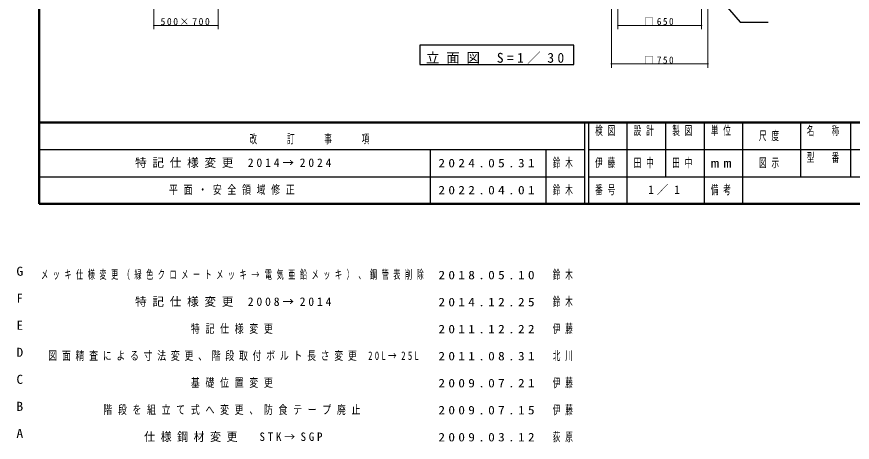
# Model space of a CAD drawing. Units: millimetres at full size, with parts at other scales. Extents: x -11724 to 54, y -1854 to 8010.
# Drawn here: x -11724 to -5221, y -1854 to 1453 of the extents above; entities that cross this region are included whole.
import ezdxf
from ezdxf.enums import TextEntityAlignment as Align

# ---------------------------------------------------------------- set-up
doc = ezdxf.new("R2010")
doc.units = ezdxf.units.MM
doc.layers.add('A3図枠', color=7, linetype='Continuous', lineweight=25)
doc.layers.add('補助', color=2, linetype='Continuous', lineweight=13)
doc.layers.add('図面プロファイル', color=7, linetype='Continuous')
doc.styles.add('ＭＳ ゴシック', font='')
doc.styles.get('ＭＳ ゴシック').set_extended_font_data('MS Gothic')

# ---------------------------------------------------------------- blocks, each defined once
blk = doc.blocks.new('dimension_origin')
at = {"color": 0, "linetype": 'Continuous', "lineweight": -2}
blk.add_circle((0, 0), 1.25, dxfattribs=at)

msp = doc.modelspace()

# ---------------------------------------------------------------- linework, layer by layer
at = {"layer": 'A3図枠', "lineweight": 50}
for p, q in [((-11550, 8010), (-11550, 0)), ((-11550, 630), (0, 630)), ((-11550, 0), (0, 0))]:
    msp.add_line(p, q, dxfattribs=at)
at = {"layer": 'A3図枠', "color": 211}
for p, q in [((-7305, 630), (-7305, 0)), ((-7275, 630), (-7275, 0)), ((-6975, 630), (-6975, 210)), ((-6675, 630), (-6675, 210)), ((-6375, 630), (-6375, 0)), ((-6075, 630), (-6075, 210)), ((-5625, 630), (-5625, 210)), ((-5625, 420), (-2100, 420)), ((-7275, 210), (0, 210))]:
    msp.add_line(p, q, dxfattribs=at)
at = {"layer": 'A3図枠'}
for p, q in [((-5235, 630), (-5235, 210)), ((-11550, 420), (-7305, 420)), ((-8505, 420), (-8505, 0)), ((-7605, 420), (-7605, 0)), ((-7275, 420), (-5625, 420)), ((-11550, 210), (-7305, 210)), ((-6975, 210), (-6975, 0)), ((-6075, 210), (-6075, 0))]:
    msp.add_line(p, q, dxfattribs=at)
at = {"layer": '補助'}
for p, q in [((-10657.181, 1926.199), (-10657.181, 1356.199)), ((-10157.181, 1926.199), (-10157.181, 1356.199)), ((-7044.662, 1776.198), (-7044.662, 1356.198)), ((-6394.662, 1776.198), (-6394.662, 1356.198)), ((-7094.662, 1626.198), (-7094.662, 1056.198)), ((-6344.662, 1626.198), (-6344.662, 1056.198)), ((-10157.181, 1386.199), (-10657.181, 1386.199)), ((-6394.662, 1386.198), (-7044.662, 1386.198)), ((-6344.662, 1086.198), (-7094.662, 1086.198))]:
    msp.add_line(p, q, dxfattribs=at)
at = {"layer": '補助', "lineweight": 25}
for p, q in [((-6285.977, 1633.645), (-6094.662, 1411.198)), ((-6094.662, 1411.198), (-6064.662, 1411.198)), ((-6064.662, 1411.198), (-5876.037, 1411.198))]:
    msp.add_line(p, q, dxfattribs=at)
msp.add_lwpolyline([(-8587.829, 1231.42), (-8587.829, 1081.42), (-7387.829, 1081.42), (-7387.829, 1231.42)], close=True, dxfattribs=at)

# ---------------------------------------------------------------- block references
at = {"layer": '補助', "xscale": 2, "yscale": 2}
for p in [(-10657.181, 1386.199), (-7044.662, 1386.198), (-7094.662, 1086.198)]:
    msp.add_blockref('dimension_origin', p, dxfattribs=at)
at = {"layer": '補助', "xscale": 2, "yscale": 2, "rotation": 180}
for p in [(-10157.181, 1386.199), (-6394.662, 1386.198), (-6344.662, 1086.198)]:
    msp.add_blockref('dimension_origin', p, dxfattribs=at)

# ---------------------------------------------------------------- texts
at = {"layer": 'A3図枠', "color": 4, "char_height": 70.38, "style": 'ＭＳ ゴシック'}
for s, insert, attachment_point in [('\\T1.64;\\W0.6;検図', (-7125, 605), 2), ('\\T1.64;\\W0.6;設計', (-6825, 605), 2), ('\\T1.64;\\W0.6;製図', (-6525, 605), 2), ('\\T1.64;\\W0.6;単位', (-6225, 605), 2), ('\\T1.64;\\W0.6;名\u3000称', (-5430, 603.083), 2), ('\\T1.64;\\W0.6;改\u3000\u3000訂\u3000\u3000事\u3000\u3000項', (-9427.5, 461), 8), ('\\T1.64;\\W0.6;尺度', (-5850, 525), 5), ('\\T1.64;\\W0.6;型\u3000番', (-5430, 395), 2), ('\\T1.5;\\W1.35;mm', (-6225, 315), 5), ('\\T1.64;\\W0.6;図示', (-5850, 315), 5), ('\\T1.64;\\W0.6;番号', (-7125, 105), 5), ('\\T1.64;\\W0.6;備考', (-6225, 105), 5)]:
    msp.add_mtext(s, dxfattribs=dict(at, insert=insert, attachment_point=attachment_point))
at = {"layer": '図面プロファイル', "style": 'ＭＳ ゴシック'}
for s, width, p in [('G', 1.1, (-11700, -525)), ('F', 0.95, (-11700, -735)), ('D', 1.1, (-11700, -1155)), ('C', 1.1, (-11700, -1365)), ('B', 1.1, (-11700, -1575)), ('A', 1.1, (-11700, -1785))]:
    msp.add_text(s, height=70.38, dxfattribs=dict(at, width=width)).set_placement(p, align=Align.MIDDLE_CENTER)
msp.add_text('E', height=70.38, dxfattribs=at).set_placement((-11700, -945), align=Align.MIDDLE_CENTER)
at = {"layer": '図面プロファイル', "attachment_point": 5, "style": 'ＭＳ ゴシック'}
for s, insert, char_height in [('\\T1.5;特記仕様変更\\~2014→2024', (-10027.5, 315), 65.98), ('\\T1.5;\\W1.15;2024.05.31', (-8055, 315), 65.98), ('\\T1.64;\\W0.6;鈴木', (-7455, 315), 70.38), ('\\T1.64;\\W0.6;伊藤', (-7125, 315), 70.38), ('\\T1.64;\\W0.6;田中', (-6825, 315), 70.38), ('\\T1.64;\\W0.6;田中', (-6525, 315), 70.38), ('\\T1.64;\\W0.75;平面・安全領域修正', (-10027.5, 105), 65.98), ('\\T1.5;\\W1.15;2022.04.01', (-8055, 105), 65.98), ('\\T1.64;\\W0.6;鈴木', (-7455, 105), 70.38), ('\\T1.5;1／1', (-6675, 105), 65.98), ('\\T1.64;\\W0.6;メッキ仕様変更（緑色クロメートメッキ→電気亜鉛メッキ）、鋼管表削除', (-10027.5, -555), 65.98), ('\\T1.64;\\W0.6;鈴木', (-7455, -555), 70.38), ('\\T1.5;\\W1.15;2018.05.10', (-8055, -555), 65.98), ('\\T1.5;特記仕様変更\\~2008→2014', (-10027.5, -765), 65.98), ('\\T1.5;\\W1.15;2014.12.25', (-8055, -765), 65.98), ('\\T1.64;\\W0.6;鈴木', (-7455, -765), 70.38), ('\\T1.64;\\W0.75;特記仕様変更', (-10027.5, -975), 65.98), ('\\T1.5;\\W1.15;2011.12.22', (-8055, -975), 65.98), ('\\T1.64;\\W0.6;伊藤', (-7455, -975), 70.38), ('\\T1.53;\\W0.75;図面精査による寸法変更、階段取付ボルト長さ変更\\~20L→25L', (-10027.5, -1185), 65.98), ('\\T1.5;\\W1.15;2011.08.31', (-8055, -1185), 65.98), ('\\T1.64;\\W0.6;北川', (-7455, -1185), 70.38), ('\\T1.64;\\W0.75;基礎位置変更', (-10027.5, -1395), 65.98), ('\\T1.5;\\W1.15;2009.07.21', (-8055, -1395), 65.98), ('\\T1.64;\\W0.6;伊藤', (-7455, -1395), 70.38), ('\\T1.64;\\W0.75;階段を組立て式へ変更、防食テープ廃止', (-10027.5, -1605), 65.98), ('\\T1.64;\\W0.6;伊藤', (-7455, -1605), 70.38), ('\\T1.5;\\W1.15;2009.07.15', (-8055, -1605), 65.98), ('\\T1.5;\\W0.95;仕様鋼材変更\u3000STK→SGP', (-10027.5, -1815), 65.98), ('\\T1.5;\\W1.15;2009.03.12', (-8055, -1815), 65.98), ('\\T1.64;\\W0.6;荻原', (-7455, -1815), 70.38)]:
    msp.add_mtext(s, dxfattribs=dict(at, insert=insert, char_height=char_height))
at = {"layer": '補助', "attachment_point": 8, "style": 'ＭＳ ゴシック'}
for s, insert, char_height in [('\\T1.32;500×700', (-10407.181, 1387.199), 54.99), ('\\T1.33;\\W0.95;□650', (-6719.662, 1387.198), 54.99), ('\\T1.5;立面図\\~S=1／30', (-7987.829, 1086.42), 76.98), ('\\T1.33;\\W0.95;□750', (-6719.662, 1087.198), 54.99)]:
    msp.add_mtext(s, dxfattribs=dict(at, insert=insert, char_height=char_height))

doc.saveas('drawing.dxf')
